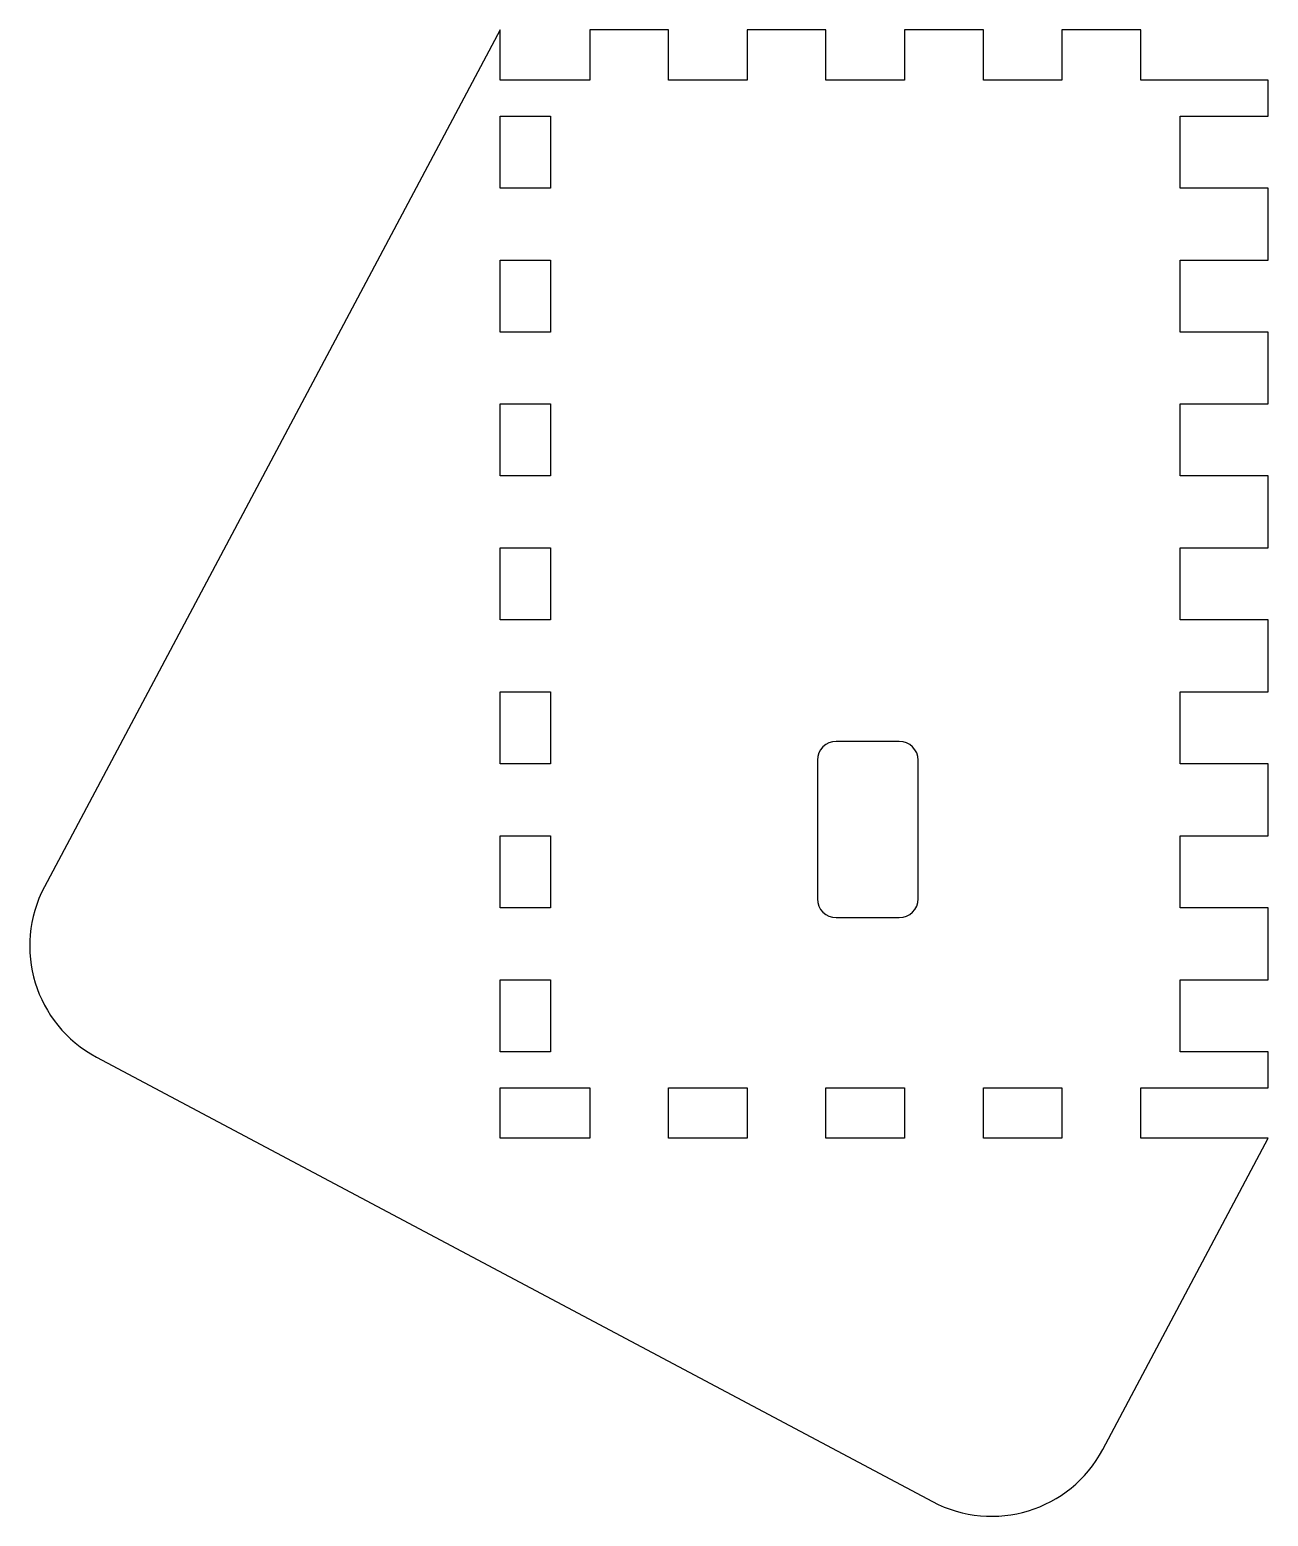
# Model space of a CAD drawing. Header units: millimetres. Extents: x -41 to 57, y -34 to 84.
import ezdxf

# ---------------------------------------------------------------- set-up
doc = ezdxf.new("R2010")
doc.units = ezdxf.units.MM

msp = doc.modelspace()

# ---------------------------------------------------------------- linework, layer by layer
at = {"color": 7, "linetype": 'Continuous', "lineweight": 25}
for p, q in [((-4, 84), (-40.18, 15.96)), ((-4, 80), (-4, 84)), ((9.38, 84), (3.12, 84)), ((3.12, 84), (3.12, 80)), ((9.38, 80), (9.38, 84)), ((21.88, 84), (15.62, 84)), ((15.62, 84), (15.62, 80)), ((21.88, 80), (21.88, 84)), ((34.38, 84), (28.12, 84)), ((28.12, 84), (28.12, 80)), ((34.38, 80), (34.38, 84)), ((46.88, 84), (40.62, 84)), ((40.62, 84), (40.62, 80)), ((46.88, 80), (46.88, 84)), ((3.12, 80), (-4, 80)), ((15.62, 80), (9.38, 80)), ((28.12, 80), (21.88, 80)), ((40.62, 80), (34.38, 80)), ((57, 80), (46.88, 80)), ((57, 77.14), (57, 80)), ((-4, 71.43), (-4, 77.14)), ((-4, 77.14), (0, 77.14)), ((0, 77.14), (0, 71.43)), ((50, 71.43), (50, 77.14)), ((50, 77.14), (57, 77.14)), ((0, 71.43), (-4, 71.43)), ((57, 71.43), (50, 71.43)), ((57, 65.71), (57, 71.43)), ((-4, 60), (-4, 65.71)), ((-4, 65.71), (0, 65.71)), ((0, 65.71), (0, 60)), ((50, 60), (50, 65.71)), ((50, 65.71), (57, 65.71)), ((0, 60), (-4, 60)), ((57, 60), (50, 60)), ((57, 54.29), (57, 60)), ((-4, 48.57), (-4, 54.29)), ((-4, 54.29), (0, 54.29)), ((0, 54.29), (0, 48.57)), ((50, 48.57), (50, 54.29)), ((50, 54.29), (57, 54.29)), ((0, 48.57), (-4, 48.57)), ((57, 48.57), (50, 48.57)), ((57, 42.86), (57, 48.57)), ((-4, 37.14), (-4, 42.86)), ((-4, 42.86), (0, 42.86)), ((0, 42.86), (0, 37.14)), ((50, 37.14), (50, 42.86)), ((50, 42.86), (57, 42.86)), ((0, 37.14), (-4, 37.14)), ((57, 37.14), (50, 37.14)), ((57, 31.43), (57, 37.14)), ((-4, 25.71), (-4, 31.43)), ((-4, 31.43), (0, 31.43)), ((0, 31.43), (0, 25.71)), ((50, 25.71), (50, 31.43)), ((50, 31.43), (57, 31.43)), ((27.7, 27.5), (22.7, 27.5)), ((21.2, 26), (21.2, 15)), ((29.2, 15), (29.2, 26)), ((0, 25.71), (-4, 25.71)), ((57, 25.71), (50, 25.71)), ((57, 20), (57, 25.71)), ((-4, 14.29), (-4, 20)), ((-4, 20), (0, 20)), ((0, 20), (0, 14.29)), ((50, 14.29), (50, 20)), ((50, 20), (57, 20)), ((0, 14.29), (-4, 14.29)), ((57, 14.29), (50, 14.29)), ((57, 8.57), (57, 14.29)), ((22.7, 13.5), (27.7, 13.5)), ((-4, 2.86), (-4, 8.57)), ((-4, 8.57), (0, 8.57)), ((0, 8.57), (0, 2.86)), ((50, 2.86), (50, 8.57)), ((50, 8.57), (57, 8.57)), ((-36.04, 2.43), (30.33, -32.86)), ((0, 2.86), (-4, 2.86)), ((57, 2.86), (50, 2.86)), ((57, 0), (57, 2.86)), ((-4, -4), (-4, 0)), ((-4, 0), (3.12, 0)), ((3.12, 0), (3.12, -4)), ((9.38, -4), (9.38, 0)), ((9.38, 0), (15.62, 0)), ((15.62, 0), (15.62, -4)), ((21.88, -4), (21.88, 0)), ((21.88, 0), (28.12, 0)), ((28.12, 0), (28.12, -4)), ((34.38, -4), (34.38, 0)), ((34.38, 0), (40.62, 0)), ((40.62, 0), (40.62, -4)), ((46.88, -4), (46.88, 0)), ((46.88, 0), (57, 0)), ((3.12, -4), (-4, -4)), ((15.62, -4), (9.38, -4)), ((28.12, -4), (21.88, -4)), ((40.62, -4), (34.38, -4)), ((43.85, -28.72), (57, -4)), ((57, -4), (46.88, -4))]:
    msp.add_line(p, q, dxfattribs=at)
for centre, radius, start, end in [((22.7, 26), 1.5, 90, 180), ((27.7, 26), 1.5, 0, 90), ((-31.35, 11.26), 10, 152, 242), ((22.7, 15), 1.5, 180, 270), ((27.7, 15), 1.5, 270, 0), ((35.03, -24.03), 10, 242, 332)]:
    msp.add_arc(centre, radius, start, end, dxfattribs=at)

doc.saveas('drawing.dxf')
